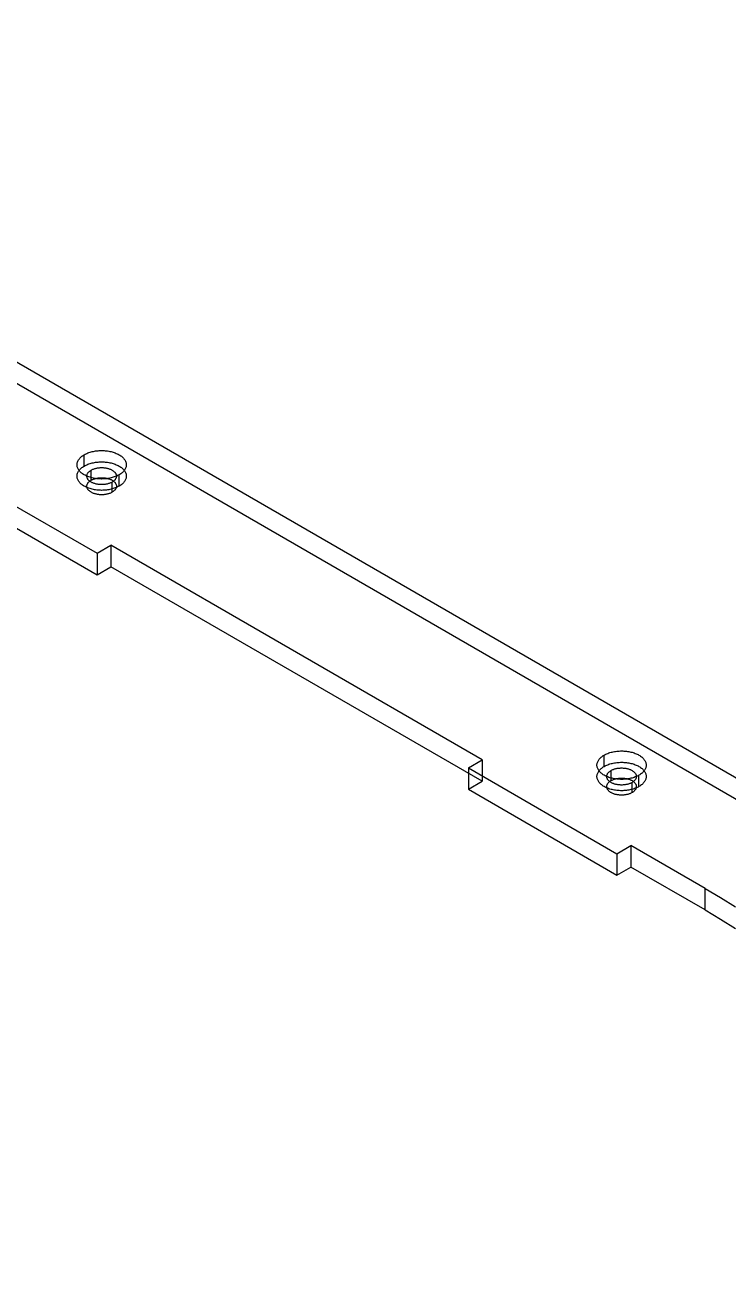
# Model space of a CAD drawing. Header units: inches. Extents: x 1.4 to 100.6, y 1.4 to 64.6.
# Drawn here: x 87.05 to 91.15, y 34.15 to 41.42 of the extents above; entities that cross this region are included whole.
import ezdxf

# ---------------------------------------------------------------- set-up
doc = ezdxf.new("R2010")
doc.units = ezdxf.units.IN
doc.header["$MEASUREMENT"] = 0

msp = doc.modelspace()

# ---------------------------------------------------------------- linework, layer by layer
at = {"layer": 'OUTLINE'}
for p, q in [((83.5967, 41.4167), (95.9698, 34.2728)), ((83.5967, 41.2916), (95.9698, 34.1478)), ((87.3628, 38.8847), (87.3656, 38.8885)), ((87.3656, 38.8885), (87.3688, 38.8921)), ((87.3688, 38.8921), (87.3723, 38.8956)), ((87.3723, 38.8956), (87.376, 38.8991)), ((87.376, 38.8991), (87.3801, 38.9024)), ((87.3801, 38.9024), (87.3844, 38.9056)), ((87.3844, 38.9056), (87.389, 38.9087)), ((87.389, 38.9087), (87.3939, 38.9116)), ((87.3939, 38.9116), (87.399, 38.9145)), ((87.3939, 38.8456), (87.3939, 38.9116)), ((87.399, 38.9145), (87.4043, 38.9171)), ((87.4043, 38.9171), (87.4099, 38.9196)), ((87.4099, 38.9196), (87.4156, 38.922)), ((87.4156, 38.922), (87.4216, 38.9241)), ((87.4216, 38.9241), (87.4277, 38.9261)), ((87.4277, 38.9261), (87.434, 38.928)), ((87.434, 38.928), (87.4405, 38.9296)), ((87.4405, 38.9296), (87.447, 38.9311)), ((87.447, 38.9311), (87.4537, 38.9324)), ((87.4537, 38.9324), (87.4605, 38.9334)), ((87.4605, 38.9334), (87.4674, 38.9343)), ((87.4674, 38.9343), (87.4744, 38.935)), ((87.4744, 38.935), (87.4813, 38.9355)), ((87.4813, 38.9355), (87.4884, 38.9358)), ((87.4884, 38.9358), (87.4954, 38.9359)), ((87.4954, 38.9359), (87.5025, 38.9358)), ((87.5025, 38.9358), (87.5095, 38.9355)), ((87.5095, 38.9355), (87.5165, 38.935)), ((87.5165, 38.935), (87.5234, 38.9343)), ((87.5234, 38.9343), (87.5303, 38.9334)), ((87.5303, 38.9334), (87.5371, 38.9324)), ((87.5371, 38.9324), (87.5438, 38.9311)), ((87.5438, 38.9311), (87.5504, 38.9296)), ((87.5504, 38.9296), (87.5568, 38.928)), ((87.5568, 38.928), (87.5631, 38.9261)), ((87.5631, 38.9261), (87.5693, 38.9241)), ((87.5693, 38.9241), (87.5752, 38.922)), ((87.5752, 38.922), (87.581, 38.9196)), ((87.581, 38.9196), (87.5865, 38.9171)), ((87.5865, 38.9171), (87.5919, 38.9145)), ((87.5919, 38.9145), (87.597, 38.9116)), ((87.597, 38.9116), (87.6018, 38.9087)), ((87.6018, 38.9087), (87.6064, 38.9056)), ((87.6064, 38.9056), (87.6108, 38.9024)), ((87.6108, 38.9024), (87.6148, 38.8991)), ((87.6148, 38.8991), (87.6186, 38.8956)), ((87.6186, 38.8956), (87.6221, 38.8921)), ((87.6221, 38.8921), (87.6252, 38.8885)), ((87.6252, 38.8885), (87.6281, 38.8847)), ((86.602, 38.8374), (87.4684, 38.3372)), ((87.3518, 38.853), (87.352, 38.8571)), ((87.352, 38.849), (87.3518, 38.853)), ((87.352, 38.8571), (87.3525, 38.8611)), ((87.3525, 38.8449), (87.352, 38.849)), ((87.3525, 38.8611), (87.3534, 38.8652)), ((87.3534, 38.8409), (87.3525, 38.8449)), ((87.3534, 38.8652), (87.3546, 38.8692)), ((87.3546, 38.8368), (87.3534, 38.8409)), ((87.3546, 38.8692), (87.3561, 38.8732)), ((87.3561, 38.8329), (87.3546, 38.8368)), ((87.3561, 38.8732), (87.358, 38.8771)), ((87.358, 38.829), (87.3561, 38.8329)), ((87.358, 38.8771), (87.3602, 38.881)), ((87.3602, 38.8251), (87.358, 38.829)), ((87.3602, 38.881), (87.3628, 38.8847)), ((87.3628, 38.8213), (87.3602, 38.8251)), ((87.3602, 38.8149), (87.3628, 38.8187)), ((87.3628, 38.8187), (87.3656, 38.8224)), ((87.3656, 38.8176), (87.3628, 38.8213)), ((87.3656, 38.8224), (87.3688, 38.8261)), ((87.3688, 38.8139), (87.3656, 38.8176)), ((87.3688, 38.8261), (87.3723, 38.8296)), ((87.3723, 38.8296), (87.376, 38.8331)), ((87.376, 38.8331), (87.3801, 38.8364)), ((87.3801, 38.8364), (87.3844, 38.8396)), ((87.3844, 38.8396), (87.389, 38.8427)), ((87.389, 38.8427), (87.3939, 38.8456)), ((87.3939, 38.8456), (87.399, 38.8484)), ((87.399, 38.8484), (87.4043, 38.8511)), ((87.4043, 38.8511), (87.4099, 38.8536)), ((87.4099, 38.8536), (87.4156, 38.8559)), ((87.4156, 38.8559), (87.4216, 38.8581)), ((87.4216, 38.8581), (87.4277, 38.8601)), ((87.4238, 38.8146), (87.4262, 38.8166)), ((87.4262, 38.8166), (87.4288, 38.8185)), ((87.4277, 38.8601), (87.434, 38.8619)), ((87.4288, 38.8185), (87.4316, 38.8204)), ((87.4316, 38.8204), (87.4345, 38.8222)), ((87.434, 38.8619), (87.4405, 38.8636)), ((87.4345, 38.8222), (87.4376, 38.8238)), ((87.4345, 38.7631), (87.4345, 38.8222)), ((87.4376, 38.8238), (87.4408, 38.8254)), ((87.4405, 38.8636), (87.447, 38.8651)), ((87.4408, 38.8254), (87.4441, 38.8269)), ((87.4441, 38.8269), (87.4476, 38.8283)), ((87.447, 38.8651), (87.4537, 38.8663)), ((87.4476, 38.8283), (87.4511, 38.8296)), ((87.4511, 38.8296), (87.4548, 38.8309)), ((87.4537, 38.8663), (87.4605, 38.8674)), ((87.4548, 38.8309), (87.4586, 38.8319)), ((87.4586, 38.8319), (87.4625, 38.8329)), ((87.4605, 38.8674), (87.4674, 38.8683)), ((87.4625, 38.8329), (87.4664, 38.8338)), ((87.4664, 38.8338), (87.4704, 38.8346)), ((87.4674, 38.8683), (87.4744, 38.869)), ((87.4704, 38.8346), (87.4745, 38.8352)), ((87.4744, 38.869), (87.4813, 38.8695)), ((87.4745, 38.8352), (87.4786, 38.8358)), ((87.4786, 38.8358), (87.4828, 38.8362)), ((87.4813, 38.8695), (87.4884, 38.8698)), ((87.4828, 38.8362), (87.487, 38.8365)), ((87.487, 38.8365), (87.4912, 38.8367)), ((87.4884, 38.8698), (87.4954, 38.8699)), ((87.4912, 38.8367), (87.4954, 38.8367)), ((87.4954, 38.8699), (87.5025, 38.8698)), ((87.4954, 38.8367), (87.4997, 38.8367)), ((87.4997, 38.8367), (87.5039, 38.8365)), ((87.5025, 38.8698), (87.5095, 38.8695)), ((87.5039, 38.8365), (87.5081, 38.8362)), ((87.5081, 38.8362), (87.5122, 38.8358)), ((87.5095, 38.8695), (87.5165, 38.869)), ((87.5122, 38.8358), (87.5164, 38.8352)), ((87.5164, 38.8352), (87.5204, 38.8346)), ((87.5165, 38.869), (87.5234, 38.8683)), ((87.5204, 38.8346), (87.5244, 38.8338)), ((87.5234, 38.8683), (87.5303, 38.8674)), ((87.5244, 38.8338), (87.5284, 38.8329)), ((87.5284, 38.8329), (87.5323, 38.8319)), ((87.5303, 38.8674), (87.5371, 38.8663)), ((87.5323, 38.8319), (87.536, 38.8309)), ((87.536, 38.8309), (87.5397, 38.8296)), ((87.5371, 38.8663), (87.5438, 38.8651)), ((87.5397, 38.8296), (87.5433, 38.8283)), ((87.5433, 38.8283), (87.5467, 38.8269)), ((87.5438, 38.8651), (87.5504, 38.8636)), ((87.5467, 38.8269), (87.5501, 38.8254)), ((87.5501, 38.8254), (87.5533, 38.8238)), ((87.5504, 38.8636), (87.5568, 38.8619)), ((87.5533, 38.8238), (87.5563, 38.8222)), ((87.5563, 38.8222), (87.5592, 38.8204)), ((87.5568, 38.8619), (87.5631, 38.8601)), ((87.5592, 38.8204), (87.562, 38.8185)), ((87.562, 38.8185), (87.5646, 38.8166)), ((87.5631, 38.8601), (87.5693, 38.8581)), ((87.5646, 38.8166), (87.567, 38.8146)), ((87.5693, 38.8581), (87.5752, 38.8559)), ((87.5752, 38.8559), (87.581, 38.8536)), ((87.581, 38.8536), (87.5865, 38.8511)), ((87.5865, 38.8511), (87.5919, 38.8484)), ((87.5919, 38.8484), (87.597, 38.8456)), ((87.597, 38.8456), (87.6018, 38.8427)), ((87.6018, 38.8427), (87.6064, 38.8396)), ((87.6064, 38.8396), (87.6108, 38.8364)), ((87.6108, 38.8364), (87.6148, 38.8331)), ((87.6148, 38.8331), (87.6186, 38.8296)), ((87.6186, 38.8296), (87.6221, 38.8261)), ((87.6221, 38.8261), (87.6252, 38.8224)), ((87.6252, 38.8176), (87.6221, 38.8139)), ((87.6252, 38.8224), (87.6281, 38.8187)), ((87.6281, 38.8213), (87.6252, 38.8176)), ((87.6281, 38.8847), (87.6306, 38.881)), ((87.6306, 38.8251), (87.6281, 38.8213)), ((87.6281, 38.8187), (87.6306, 38.8149)), ((87.6306, 38.881), (87.6328, 38.8771)), ((87.6328, 38.829), (87.6306, 38.8251)), ((87.6328, 38.8771), (87.6347, 38.8732)), ((87.6347, 38.8329), (87.6328, 38.829)), ((87.6347, 38.8732), (87.6363, 38.8692)), ((87.6363, 38.8368), (87.6347, 38.8329)), ((87.6363, 38.8692), (87.6375, 38.8652)), ((87.6375, 38.8409), (87.6363, 38.8368)), ((87.6375, 38.8652), (87.6383, 38.8611)), ((87.6383, 38.8449), (87.6375, 38.8409)), ((87.6383, 38.8611), (87.6389, 38.8571)), ((87.6389, 38.849), (87.6383, 38.8449)), ((87.6389, 38.8571), (87.639, 38.853)), ((87.639, 38.853), (87.6389, 38.849)), ((87.3518, 38.787), (87.352, 38.7911)), ((87.352, 38.7829), (87.3518, 38.787)), ((87.352, 38.7911), (87.3525, 38.7951)), ((87.3525, 38.7789), (87.352, 38.7829)), ((87.3525, 38.7951), (87.3534, 38.7992)), ((87.3534, 38.7748), (87.3525, 38.7789)), ((87.3534, 38.7992), (87.3546, 38.8032)), ((87.3546, 38.7708), (87.3534, 38.7748)), ((87.3546, 38.8032), (87.3561, 38.8071)), ((87.3561, 38.7668), (87.3546, 38.7708)), ((87.3561, 38.8071), (87.358, 38.8111)), ((87.358, 38.7629), (87.3561, 38.7668)), ((87.358, 38.8111), (87.3602, 38.8149)), ((87.3602, 38.7591), (87.358, 38.7629)), ((87.3628, 38.7553), (87.3602, 38.7591)), ((87.3656, 38.7515), (87.3628, 38.7553)), ((87.3688, 38.7479), (87.3656, 38.7515)), ((87.3723, 38.8104), (87.3688, 38.8139)), ((87.3723, 38.7444), (87.3688, 38.7479)), ((87.376, 38.807), (87.3723, 38.8104)), ((87.376, 38.7409), (87.3723, 38.7444)), ((87.3801, 38.8036), (87.376, 38.807)), ((87.3844, 38.8004), (87.3801, 38.8036)), ((87.389, 38.7973), (87.3844, 38.8004)), ((87.3939, 38.7944), (87.389, 38.7973)), ((87.399, 38.7916), (87.3939, 38.7944)), ((87.4043, 38.7889), (87.399, 38.7916)), ((87.4099, 38.7864), (87.4043, 38.7889)), ((87.4093, 38.787), (87.4094, 38.7894)), ((87.4094, 38.7846), (87.4093, 38.787)), ((87.4094, 38.7894), (87.4097, 38.7919)), ((87.4097, 38.7821), (87.4094, 38.7846)), ((87.4097, 38.7919), (87.4102, 38.7943)), ((87.4102, 38.7797), (87.4097, 38.7821)), ((87.4156, 38.7841), (87.4099, 38.7864)), ((87.4102, 38.7943), (87.4109, 38.7967)), ((87.4109, 38.7773), (87.4102, 38.7797)), ((87.4109, 38.7967), (87.4119, 38.7991)), ((87.4119, 38.7749), (87.4109, 38.7773)), ((87.4119, 38.7991), (87.413, 38.8014)), ((87.413, 38.7726), (87.4119, 38.7749)), ((87.413, 38.8014), (87.4143, 38.8037)), ((87.4143, 38.7702), (87.413, 38.7726)), ((87.413, 38.7424), (87.4143, 38.7447)), ((87.4143, 38.8037), (87.4158, 38.806)), ((87.4158, 38.768), (87.4143, 38.7702)), ((87.4143, 38.7447), (87.4158, 38.747)), ((87.4216, 38.7819), (87.4156, 38.7841)), ((87.4158, 38.806), (87.4176, 38.8083)), ((87.4176, 38.7657), (87.4158, 38.768)), ((87.4158, 38.747), (87.4176, 38.7492)), ((87.4176, 38.8083), (87.4195, 38.8104)), ((87.4195, 38.7635), (87.4176, 38.7657)), ((87.4176, 38.7492), (87.4195, 38.7514)), ((87.4195, 38.8104), (87.4215, 38.8126)), ((87.4215, 38.7614), (87.4195, 38.7635)), ((87.4195, 38.7514), (87.4215, 38.7535)), ((87.4215, 38.8126), (87.4238, 38.8146)), ((87.4238, 38.7594), (87.4215, 38.7614)), ((87.4215, 38.7535), (87.4238, 38.7556)), ((87.4277, 38.7799), (87.4216, 38.7819)), ((87.4262, 38.7574), (87.4238, 38.7594)), ((87.4238, 38.7556), (87.4262, 38.7576)), ((87.4262, 38.7576), (87.4288, 38.7595)), ((87.4288, 38.7554), (87.4262, 38.7574)), ((87.434, 38.7781), (87.4277, 38.7799)), ((87.4288, 38.7595), (87.4316, 38.7614)), ((87.4316, 38.7536), (87.4288, 38.7554)), ((87.4316, 38.7614), (87.4345, 38.7631)), ((87.4345, 38.7518), (87.4316, 38.7536)), ((87.4405, 38.7764), (87.434, 38.7781)), ((87.4345, 38.7631), (87.4376, 38.7648)), ((87.4376, 38.7501), (87.4345, 38.7518)), ((87.4376, 38.7648), (87.4408, 38.7664)), ((87.4408, 38.7485), (87.4376, 38.7501)), ((87.447, 38.775), (87.4405, 38.7764)), ((87.4408, 38.7664), (87.4441, 38.7679)), ((87.4441, 38.747), (87.4408, 38.7485)), ((87.4441, 38.7679), (87.4476, 38.7693)), ((87.4476, 38.7456), (87.4441, 38.747)), ((87.4537, 38.7737), (87.447, 38.775)), ((87.4476, 38.7693), (87.4511, 38.7706)), ((87.4511, 38.7443), (87.4476, 38.7456)), ((87.4511, 38.7706), (87.4548, 38.7718)), ((87.4548, 38.7431), (87.4511, 38.7443)), ((87.4605, 38.7726), (87.4537, 38.7737)), ((87.4548, 38.7718), (87.4586, 38.7729)), ((87.4586, 38.742), (87.4548, 38.7431)), ((87.4586, 38.7729), (87.4625, 38.7739)), ((87.4674, 38.7717), (87.4605, 38.7726)), ((87.4625, 38.7739), (87.4664, 38.7748)), ((87.4664, 38.7748), (87.4704, 38.7756)), ((87.4744, 38.771), (87.4674, 38.7717)), ((87.4704, 38.7756), (87.4745, 38.7762)), ((87.4813, 38.7705), (87.4744, 38.771)), ((87.4745, 38.7762), (87.4786, 38.7767)), ((87.4786, 38.7767), (87.4828, 38.7772)), ((87.4884, 38.7702), (87.4813, 38.7705)), ((87.4828, 38.7772), (87.487, 38.7775)), ((87.487, 38.7775), (87.4912, 38.7776)), ((87.4954, 38.7701), (87.4884, 38.7702)), ((87.4912, 38.7776), (87.4954, 38.7777)), ((87.4954, 38.7777), (87.4997, 38.7776)), ((87.5025, 38.7702), (87.4954, 38.7701)), ((87.4997, 38.7776), (87.5039, 38.7775)), ((87.5095, 38.7705), (87.5025, 38.7702)), ((87.5039, 38.7775), (87.5081, 38.7772)), ((87.5081, 38.7772), (87.5122, 38.7767)), ((87.5165, 38.771), (87.5095, 38.7705)), ((87.5122, 38.7767), (87.5164, 38.7762)), ((87.5164, 38.7762), (87.5204, 38.7756)), ((87.5234, 38.7717), (87.5165, 38.771)), ((87.5204, 38.7756), (87.5244, 38.7748)), ((87.5303, 38.7726), (87.5234, 38.7717)), ((87.5244, 38.7748), (87.5284, 38.7739)), ((87.5284, 38.7739), (87.5323, 38.7729)), ((87.5371, 38.7737), (87.5303, 38.7726)), ((87.5323, 38.7729), (87.536, 38.7718)), ((87.536, 38.7431), (87.5323, 38.742)), ((87.536, 38.7718), (87.5397, 38.7706)), ((87.5397, 38.7443), (87.536, 38.7431)), ((87.5438, 38.775), (87.5371, 38.7737)), ((87.5397, 38.7706), (87.5433, 38.7693)), ((87.5433, 38.7456), (87.5397, 38.7443)), ((87.5433, 38.7693), (87.5467, 38.7679)), ((87.5467, 38.747), (87.5433, 38.7456)), ((87.5504, 38.7764), (87.5438, 38.775)), ((87.5467, 38.7679), (87.5501, 38.7664)), ((87.5501, 38.7485), (87.5467, 38.747)), ((87.5501, 38.7664), (87.5533, 38.7648)), ((87.5533, 38.7501), (87.5501, 38.7485)), ((87.5568, 38.7781), (87.5504, 38.7764)), ((87.5533, 38.7648), (87.5563, 38.7631)), ((87.5563, 38.7518), (87.5533, 38.7501)), ((87.5563, 38.7631), (87.5592, 38.7614)), ((87.5592, 38.7536), (87.5563, 38.7518)), ((87.5563, 38.6928), (87.5563, 38.7518)), ((87.5631, 38.7799), (87.5568, 38.7781)), ((87.5592, 38.7614), (87.562, 38.7595)), ((87.562, 38.7554), (87.5592, 38.7536)), ((87.562, 38.7595), (87.5646, 38.7576)), ((87.5646, 38.7574), (87.562, 38.7554)), ((87.5693, 38.7819), (87.5631, 38.7799)), ((87.567, 38.7594), (87.5646, 38.7574)), ((87.5646, 38.7576), (87.567, 38.7556)), ((87.567, 38.8146), (87.5693, 38.8126)), ((87.5693, 38.7614), (87.567, 38.7594)), ((87.567, 38.7556), (87.5693, 38.7535)), ((87.5693, 38.8126), (87.5714, 38.8104)), ((87.5752, 38.7841), (87.5693, 38.7819)), ((87.5714, 38.7635), (87.5693, 38.7614)), ((87.5693, 38.7535), (87.5714, 38.7514)), ((87.5714, 38.8104), (87.5733, 38.8083)), ((87.5733, 38.7657), (87.5714, 38.7635)), ((87.5714, 38.7514), (87.5733, 38.7492)), ((87.5733, 38.8083), (87.575, 38.806)), ((87.575, 38.768), (87.5733, 38.7657)), ((87.5733, 38.7492), (87.575, 38.747)), ((87.575, 38.806), (87.5765, 38.8037)), ((87.5765, 38.7702), (87.575, 38.768)), ((87.575, 38.747), (87.5765, 38.7447)), ((87.581, 38.7864), (87.5752, 38.7841)), ((87.5765, 38.8037), (87.5779, 38.8014)), ((87.5779, 38.7726), (87.5765, 38.7702)), ((87.5765, 38.7447), (87.5779, 38.7424)), ((87.5779, 38.8014), (87.579, 38.7991)), ((87.579, 38.7749), (87.5779, 38.7726)), ((87.579, 38.7991), (87.5799, 38.7967)), ((87.5799, 38.7773), (87.579, 38.7749)), ((87.5799, 38.7967), (87.5806, 38.7943)), ((87.5806, 38.7797), (87.5799, 38.7773)), ((87.5806, 38.7943), (87.5811, 38.7919)), ((87.5811, 38.7821), (87.5806, 38.7797)), ((87.5865, 38.7889), (87.581, 38.7864)), ((87.5811, 38.7919), (87.5815, 38.7894)), ((87.5815, 38.7846), (87.5811, 38.7821)), ((87.5815, 38.7894), (87.5816, 38.787)), ((87.5816, 38.787), (87.5815, 38.7846)), ((87.5919, 38.7916), (87.5865, 38.7889)), ((87.597, 38.7944), (87.5919, 38.7916)), ((87.6018, 38.7973), (87.597, 38.7944)), ((87.597, 38.7284), (87.597, 38.7944)), ((87.6064, 38.8004), (87.6018, 38.7973)), ((87.6108, 38.8036), (87.6064, 38.8004)), ((87.6148, 38.807), (87.6108, 38.8036)), ((87.6186, 38.8104), (87.6148, 38.807)), ((87.6186, 38.7444), (87.6148, 38.7409)), ((87.6221, 38.8139), (87.6186, 38.8104)), ((87.6221, 38.7479), (87.6186, 38.7444)), ((87.6252, 38.7515), (87.6221, 38.7479)), ((87.6281, 38.7553), (87.6252, 38.7515)), ((87.6306, 38.7591), (87.6281, 38.7553)), ((87.6306, 38.8149), (87.6328, 38.8111)), ((87.6328, 38.7629), (87.6306, 38.7591)), ((87.6328, 38.8111), (87.6347, 38.8071)), ((87.6347, 38.7668), (87.6328, 38.7629)), ((87.6347, 38.8071), (87.6363, 38.8032)), ((87.6363, 38.7708), (87.6347, 38.7668)), ((87.6363, 38.8032), (87.6375, 38.7992)), ((87.6375, 38.7748), (87.6363, 38.7708)), ((87.6375, 38.7992), (87.6383, 38.7951)), ((87.6383, 38.7789), (87.6375, 38.7748)), ((87.6383, 38.7951), (87.6389, 38.7911)), ((87.6389, 38.7829), (87.6383, 38.7789)), ((87.6389, 38.7911), (87.639, 38.787)), ((87.639, 38.787), (87.6389, 38.7829)), ((86.602, 38.7123), (87.4684, 38.2121)), ((87.3801, 38.7376), (87.376, 38.7409)), ((87.3844, 38.7344), (87.3801, 38.7376)), ((87.389, 38.7313), (87.3844, 38.7344)), ((87.3939, 38.7284), (87.389, 38.7313)), ((87.399, 38.7256), (87.3939, 38.7284)), ((87.4043, 38.7229), (87.399, 38.7256)), ((87.4099, 38.7204), (87.4043, 38.7229)), ((87.4093, 38.728), (87.4094, 38.7304)), ((87.4094, 38.7255), (87.4093, 38.728)), ((87.4094, 38.7304), (87.4097, 38.7328)), ((87.4097, 38.7231), (87.4094, 38.7255)), ((87.4097, 38.7328), (87.4102, 38.7353)), ((87.4102, 38.7207), (87.4097, 38.7231)), ((87.4156, 38.7181), (87.4099, 38.7204)), ((87.4102, 38.7353), (87.4109, 38.7377)), ((87.4109, 38.7183), (87.4102, 38.7207)), ((87.4109, 38.7377), (87.4119, 38.74)), ((87.4119, 38.7159), (87.4109, 38.7183)), ((87.4119, 38.74), (87.413, 38.7424)), ((87.413, 38.7135), (87.4119, 38.7159)), ((87.4143, 38.7112), (87.413, 38.7135)), ((87.4158, 38.7089), (87.4143, 38.7112)), ((87.4216, 38.7159), (87.4156, 38.7181)), ((87.4176, 38.7067), (87.4158, 38.7089)), ((87.4195, 38.7045), (87.4176, 38.7067)), ((87.4215, 38.7024), (87.4195, 38.7045)), ((87.4238, 38.7003), (87.4215, 38.7024)), ((87.4277, 38.7139), (87.4216, 38.7159)), ((87.4262, 38.6983), (87.4238, 38.7003)), ((87.4288, 38.6964), (87.4262, 38.6983)), ((87.434, 38.712), (87.4277, 38.7139)), ((87.4316, 38.6946), (87.4288, 38.6964)), ((87.4345, 38.6928), (87.4316, 38.6946)), ((87.4405, 38.7104), (87.434, 38.712)), ((87.4376, 38.6911), (87.4345, 38.6928)), ((87.4408, 38.6895), (87.4376, 38.6911)), ((87.447, 38.7089), (87.4405, 38.7104)), ((87.4441, 38.688), (87.4408, 38.6895)), ((87.4476, 38.6866), (87.4441, 38.688)), ((87.4537, 38.7077), (87.447, 38.7089)), ((87.4511, 38.6853), (87.4476, 38.6866)), ((87.4548, 38.6841), (87.4511, 38.6853)), ((87.4605, 38.7066), (87.4537, 38.7077)), ((87.4586, 38.683), (87.4548, 38.6841)), ((87.4625, 38.741), (87.4586, 38.742)), ((87.4625, 38.682), (87.4586, 38.683)), ((87.4674, 38.7057), (87.4605, 38.7066)), ((87.4664, 38.7402), (87.4625, 38.741)), ((87.4664, 38.6811), (87.4625, 38.682)), ((87.4704, 38.7394), (87.4664, 38.7402)), ((87.4704, 38.6804), (87.4664, 38.6811)), ((87.4744, 38.705), (87.4674, 38.7057)), ((87.4745, 38.7388), (87.4704, 38.7394)), ((87.4745, 38.6797), (87.4704, 38.6804)), ((87.4813, 38.7045), (87.4744, 38.705)), ((87.4786, 38.7382), (87.4745, 38.7388)), ((87.4786, 38.6792), (87.4745, 38.6797)), ((87.4828, 38.7378), (87.4786, 38.7382)), ((87.4828, 38.6788), (87.4786, 38.6792)), ((87.4884, 38.7042), (87.4813, 38.7045)), ((87.487, 38.7375), (87.4828, 38.7378)), ((87.487, 38.6785), (87.4828, 38.6788)), ((87.4912, 38.7373), (87.487, 38.7375)), ((87.4912, 38.6783), (87.487, 38.6785)), ((87.4954, 38.7041), (87.4884, 38.7042)), ((87.4954, 38.7373), (87.4912, 38.7373)), ((87.4954, 38.6782), (87.4912, 38.6783)), ((87.4997, 38.7373), (87.4954, 38.7373)), ((87.5025, 38.7042), (87.4954, 38.7041)), ((87.4997, 38.6783), (87.4954, 38.6782)), ((87.5039, 38.7375), (87.4997, 38.7373)), ((87.5039, 38.6785), (87.4997, 38.6783)), ((87.5095, 38.7045), (87.5025, 38.7042)), ((87.5081, 38.7378), (87.5039, 38.7375)), ((87.5081, 38.6788), (87.5039, 38.6785)), ((87.5122, 38.7382), (87.5081, 38.7378)), ((87.5122, 38.6792), (87.5081, 38.6788)), ((87.5165, 38.705), (87.5095, 38.7045)), ((87.5164, 38.7388), (87.5122, 38.7382)), ((87.5164, 38.6797), (87.5122, 38.6792)), ((87.5204, 38.7394), (87.5164, 38.7388)), ((87.5204, 38.6804), (87.5164, 38.6797)), ((87.5234, 38.7057), (87.5165, 38.705)), ((87.5244, 38.7402), (87.5204, 38.7394)), ((87.5244, 38.6811), (87.5204, 38.6804)), ((87.5303, 38.7066), (87.5234, 38.7057)), ((87.5284, 38.741), (87.5244, 38.7402)), ((87.5284, 38.682), (87.5244, 38.6811)), ((87.5323, 38.742), (87.5284, 38.741)), ((87.5323, 38.683), (87.5284, 38.682)), ((87.5371, 38.7077), (87.5303, 38.7066)), ((87.536, 38.6841), (87.5323, 38.683)), ((87.5397, 38.6853), (87.536, 38.6841)), ((87.5438, 38.7089), (87.5371, 38.7077)), ((87.5433, 38.6866), (87.5397, 38.6853)), ((87.5467, 38.688), (87.5433, 38.6866)), ((87.5504, 38.7104), (87.5438, 38.7089)), ((87.5501, 38.6895), (87.5467, 38.688)), ((87.5533, 38.6911), (87.5501, 38.6895)), ((87.5568, 38.712), (87.5504, 38.7104)), ((87.5563, 38.6928), (87.5533, 38.6911)), ((87.5592, 38.6946), (87.5563, 38.6928)), ((87.5631, 38.7139), (87.5568, 38.712)), ((87.562, 38.6964), (87.5592, 38.6946)), ((87.5646, 38.6983), (87.562, 38.6964)), ((87.5693, 38.7159), (87.5631, 38.7139)), ((87.567, 38.7003), (87.5646, 38.6983)), ((87.5693, 38.7024), (87.567, 38.7003)), ((87.5752, 38.7181), (87.5693, 38.7159)), ((87.5714, 38.7045), (87.5693, 38.7024)), ((87.5733, 38.7067), (87.5714, 38.7045)), ((87.575, 38.7089), (87.5733, 38.7067)), ((87.5765, 38.7112), (87.575, 38.7089)), ((87.581, 38.7204), (87.5752, 38.7181)), ((87.5779, 38.7135), (87.5765, 38.7112)), ((87.5779, 38.7424), (87.579, 38.74)), ((87.579, 38.7159), (87.5779, 38.7135)), ((87.579, 38.74), (87.5799, 38.7377)), ((87.5799, 38.7183), (87.579, 38.7159)), ((87.5799, 38.7377), (87.5806, 38.7353)), ((87.5806, 38.7207), (87.5799, 38.7183)), ((87.5806, 38.7353), (87.5811, 38.7328)), ((87.5811, 38.7231), (87.5806, 38.7207)), ((87.5865, 38.7229), (87.581, 38.7204)), ((87.5811, 38.7328), (87.5815, 38.7304)), ((87.5815, 38.7255), (87.5811, 38.7231)), ((87.5815, 38.7304), (87.5816, 38.728)), ((87.5816, 38.728), (87.5815, 38.7255)), ((87.5919, 38.7256), (87.5865, 38.7229)), ((87.597, 38.7284), (87.5919, 38.7256)), ((87.6018, 38.7313), (87.597, 38.7284)), ((87.6064, 38.7344), (87.6018, 38.7313)), ((87.6108, 38.7376), (87.6064, 38.7344)), ((87.6148, 38.7409), (87.6108, 38.7376)), ((87.4684, 38.3372), (87.5496, 38.3841)), ((87.5496, 38.3841), (87.5496, 38.259)), ((89.7155, 37.1335), (87.5496, 38.3841)), ((87.4684, 38.3372), (87.4684, 38.2121)), ((87.4684, 38.2121), (87.5496, 38.259)), ((89.7155, 37.0084), (87.5496, 38.259)), ((90.4011, 37.1413), (90.4046, 37.1449)), ((90.4046, 37.1449), (90.4084, 37.1483)), ((90.4084, 37.1483), (90.4124, 37.1516)), ((90.4124, 37.1516), (90.4168, 37.1548)), ((90.4168, 37.1548), (90.4214, 37.1579)), ((90.4214, 37.1579), (90.4262, 37.1609)), ((90.4262, 37.1609), (90.4313, 37.1637)), ((90.4262, 37.0948), (90.4262, 37.1609)), ((90.4313, 37.1637), (90.4367, 37.1663)), ((90.4367, 37.1663), (90.4422, 37.1688)), ((90.4422, 37.1688), (90.448, 37.1712)), ((90.448, 37.1712), (90.454, 37.1734)), ((90.454, 37.1734), (90.4601, 37.1754)), ((90.4601, 37.1754), (90.4664, 37.1772)), ((90.4664, 37.1772), (90.4728, 37.1788)), ((90.4728, 37.1788), (90.4794, 37.1803)), ((90.4794, 37.1803), (90.4861, 37.1816)), ((90.4861, 37.1816), (90.4929, 37.1827)), ((90.4929, 37.1827), (90.4998, 37.1836)), ((90.4998, 37.1836), (90.5067, 37.1843)), ((90.5067, 37.1843), (90.5137, 37.1847)), ((90.5137, 37.1847), (90.5207, 37.185)), ((90.5207, 37.185), (90.5278, 37.1851)), ((90.5278, 37.1851), (90.5348, 37.185)), ((90.5348, 37.185), (90.5419, 37.1847)), ((90.5419, 37.1847), (90.5489, 37.1843)), ((90.5489, 37.1843), (90.5558, 37.1836)), ((90.5558, 37.1836), (90.5627, 37.1827)), ((90.5627, 37.1827), (90.5695, 37.1816)), ((90.5695, 37.1816), (90.5762, 37.1803)), ((90.5762, 37.1803), (90.5827, 37.1788)), ((90.5827, 37.1788), (90.5892, 37.1772)), ((90.5892, 37.1772), (90.5955, 37.1754)), ((90.5955, 37.1754), (90.6016, 37.1734)), ((90.6016, 37.1734), (90.6076, 37.1712)), ((90.6076, 37.1712), (90.6133, 37.1688)), ((90.6133, 37.1688), (90.6189, 37.1663)), ((90.6189, 37.1663), (90.6242, 37.1637)), ((90.6242, 37.1637), (90.6293, 37.1609)), ((90.6293, 37.1609), (90.6342, 37.1579)), ((90.6342, 37.1579), (90.6388, 37.1548)), ((90.6388, 37.1548), (90.6431, 37.1516)), ((90.6431, 37.1516), (90.6472, 37.1483)), ((90.6472, 37.1483), (90.6509, 37.1449)), ((90.6509, 37.1449), (90.6544, 37.1413)), ((89.6343, 37.0866), (89.7155, 37.1335)), ((89.6343, 37.0866), (89.6343, 36.9616)), ((89.6343, 37.0866), (90.5007, 36.5864)), ((89.7155, 37.1335), (89.7155, 37.0084)), ((90.3842, 37.1022), (90.3844, 37.1063)), ((90.3844, 37.0982), (90.3842, 37.1022)), ((90.3844, 37.1063), (90.3849, 37.1104)), ((90.3849, 37.0941), (90.3844, 37.0982)), ((90.3849, 37.1104), (90.3857, 37.1144)), ((90.3857, 37.0901), (90.3849, 37.0941)), ((90.3857, 37.1144), (90.3869, 37.1184)), ((90.3869, 37.0861), (90.3857, 37.0901)), ((90.3869, 37.1184), (90.3885, 37.1224)), ((90.3885, 37.0821), (90.3869, 37.0861)), ((90.3885, 37.1224), (90.3904, 37.1263)), ((90.3904, 37.0782), (90.3885, 37.0821)), ((90.3904, 37.1263), (90.3926, 37.1302)), ((90.3926, 37.0743), (90.3904, 37.0782)), ((90.3926, 37.1302), (90.3951, 37.134)), ((90.3951, 37.0705), (90.3926, 37.0743)), ((90.3951, 37.134), (90.398, 37.1377)), ((90.3951, 37.0679), (90.398, 37.0717)), ((90.398, 37.1377), (90.4011, 37.1413)), ((90.398, 37.0717), (90.4011, 37.0753)), ((90.4011, 37.0753), (90.4046, 37.0788)), ((90.4046, 37.0788), (90.4084, 37.0823)), ((90.4084, 37.0823), (90.4124, 37.0856)), ((90.4124, 37.0856), (90.4168, 37.0888)), ((90.4168, 37.0888), (90.4214, 37.0919)), ((90.4214, 37.0919), (90.4262, 37.0948)), ((90.4262, 37.0948), (90.4313, 37.0976)), ((90.4313, 37.0976), (90.4367, 37.1003)), ((90.4367, 37.1003), (90.4422, 37.1028)), ((90.4422, 37.1028), (90.448, 37.1051)), ((90.448, 37.1051), (90.454, 37.1073)), ((90.454, 37.1073), (90.4601, 37.1093)), ((90.4601, 37.1093), (90.4664, 37.1112)), ((90.464, 37.0696), (90.4669, 37.0714)), ((90.4664, 37.1112), (90.4728, 37.1128)), ((90.4669, 37.0714), (90.4699, 37.0731)), ((90.4669, 37.0123), (90.4669, 37.0714)), ((90.4699, 37.0731), (90.4731, 37.0747)), ((90.4728, 37.1128), (90.4794, 37.1143)), ((90.4731, 37.0747), (90.4765, 37.0762)), ((90.4765, 37.0762), (90.4799, 37.0776)), ((90.4794, 37.1143), (90.4861, 37.1155)), ((90.4799, 37.0776), (90.4835, 37.0789)), ((90.4835, 37.0789), (90.4872, 37.0801)), ((90.4861, 37.1155), (90.4929, 37.1166)), ((90.4872, 37.0801), (90.491, 37.0812)), ((90.491, 37.0812), (90.4948, 37.0822)), ((90.4929, 37.1166), (90.4998, 37.1175)), ((90.4948, 37.0822), (90.4988, 37.083)), ((90.4988, 37.083), (90.5028, 37.0838)), ((90.4998, 37.1175), (90.5067, 37.1182)), ((90.5028, 37.0838), (90.5069, 37.0845)), ((90.5067, 37.1182), (90.5137, 37.1187)), ((90.5069, 37.0845), (90.511, 37.085)), ((90.511, 37.085), (90.5151, 37.0854)), ((90.5137, 37.1187), (90.5207, 37.119)), ((90.5151, 37.0854), (90.5193, 37.0857)), ((90.5193, 37.0857), (90.5236, 37.0859)), ((90.5207, 37.119), (90.5278, 37.1191)), ((90.5236, 37.0859), (90.5278, 37.0859)), ((90.5278, 37.1191), (90.5348, 37.119)), ((90.5278, 37.0859), (90.532, 37.0859)), ((90.532, 37.0859), (90.5362, 37.0857)), ((90.5348, 37.119), (90.5419, 37.1187)), ((90.5362, 37.0857), (90.5404, 37.0854)), ((90.5404, 37.0854), (90.5446, 37.085)), ((90.5419, 37.1187), (90.5489, 37.1182)), ((90.5446, 37.085), (90.5487, 37.0845)), ((90.5487, 37.0845), (90.5528, 37.0838)), ((90.5489, 37.1182), (90.5558, 37.1175)), ((90.5528, 37.0838), (90.5568, 37.083)), ((90.5558, 37.1175), (90.5627, 37.1166)), ((90.5568, 37.083), (90.5607, 37.0822)), ((90.5607, 37.0822), (90.5646, 37.0812)), ((90.5627, 37.1166), (90.5695, 37.1155)), ((90.5646, 37.0812), (90.5684, 37.0801)), ((90.5684, 37.0801), (90.5721, 37.0789)), ((90.5695, 37.1155), (90.5762, 37.1143)), ((90.5721, 37.0789), (90.5756, 37.0776)), ((90.5756, 37.0776), (90.5791, 37.0762)), ((90.5762, 37.1143), (90.5827, 37.1128)), ((90.5791, 37.0762), (90.5824, 37.0747)), ((90.5824, 37.0747), (90.5856, 37.0731)), ((90.5827, 37.1128), (90.5892, 37.1112)), ((90.5856, 37.0731), (90.5887, 37.0714)), ((90.5887, 37.0714), (90.5916, 37.0696)), ((90.5892, 37.1112), (90.5955, 37.1093)), ((90.5955, 37.1093), (90.6016, 37.1073)), ((90.6016, 37.1073), (90.6076, 37.1051)), ((90.6076, 37.1051), (90.6133, 37.1028)), ((90.6133, 37.1028), (90.6189, 37.1003)), ((90.6189, 37.1003), (90.6242, 37.0976)), ((90.6242, 37.0976), (90.6293, 37.0948)), ((90.6293, 37.0948), (90.6342, 37.0919)), ((90.6342, 37.0919), (90.6388, 37.0888)), ((90.6388, 37.0888), (90.6431, 37.0856)), ((90.6431, 37.0856), (90.6472, 37.0823)), ((90.6472, 37.0823), (90.6509, 37.0788)), ((90.6509, 37.0788), (90.6544, 37.0753)), ((90.6544, 37.1413), (90.6576, 37.1377)), ((90.6544, 37.0753), (90.6576, 37.0717)), ((90.6576, 37.1377), (90.6604, 37.134)), ((90.6576, 37.0717), (90.6604, 37.0679)), ((90.6604, 37.134), (90.663, 37.1302)), ((90.663, 37.0743), (90.6604, 37.0705)), ((90.663, 37.1302), (90.6652, 37.1263)), ((90.6652, 37.0782), (90.663, 37.0743)), ((90.6652, 37.1263), (90.6671, 37.1224)), ((90.6671, 37.0821), (90.6652, 37.0782)), ((90.6671, 37.1224), (90.6686, 37.1184)), ((90.6686, 37.0861), (90.6671, 37.0821)), ((90.6686, 37.1184), (90.6698, 37.1144)), ((90.6698, 37.0901), (90.6686, 37.0861)), ((90.6698, 37.1144), (90.6707, 37.1104)), ((90.6707, 37.0941), (90.6698, 37.0901)), ((90.6707, 37.1104), (90.6712, 37.1063)), ((90.6712, 37.0982), (90.6707, 37.0941)), ((90.6712, 37.1063), (90.6714, 37.1022)), ((90.6714, 37.1022), (90.6712, 37.0982)), ((89.6343, 36.9616), (89.7155, 37.0084)), ((90.3842, 37.0362), (90.3844, 37.0403)), ((90.3844, 37.0321), (90.3842, 37.0362)), ((90.3844, 37.0403), (90.3849, 37.0443)), ((90.3849, 37.0281), (90.3844, 37.0321)), ((90.3849, 37.0443), (90.3857, 37.0484)), ((90.3857, 37.024), (90.3849, 37.0281)), ((90.3857, 37.0484), (90.3869, 37.0524)), ((90.3869, 37.02), (90.3857, 37.024)), ((90.3869, 37.0524), (90.3885, 37.0564)), ((90.3885, 37.0161), (90.3869, 37.02)), ((90.3885, 37.0564), (90.3904, 37.0603)), ((90.3904, 37.0121), (90.3885, 37.0161)), ((90.3904, 37.0603), (90.3926, 37.0641)), ((90.3926, 37.0083), (90.3904, 37.0121)), ((90.3926, 37.0641), (90.3951, 37.0679)), ((90.3951, 37.0045), (90.3926, 37.0083)), ((90.398, 37.0668), (90.3951, 37.0705)), ((90.398, 37.0008), (90.3951, 37.0045)), ((90.4011, 37.0632), (90.398, 37.0668)), ((90.4011, 36.9971), (90.398, 37.0008)), ((90.4046, 37.0596), (90.4011, 37.0632)), ((90.4084, 37.0562), (90.4046, 37.0596)), ((90.4124, 37.0528), (90.4084, 37.0562)), ((90.4168, 37.0496), (90.4124, 37.0528)), ((90.4214, 37.0466), (90.4168, 37.0496)), ((90.4262, 37.0436), (90.4214, 37.0466)), ((90.4313, 37.0408), (90.4262, 37.0436)), ((90.4367, 37.0381), (90.4313, 37.0408)), ((90.4422, 37.0356), (90.4367, 37.0381)), ((90.4416, 37.0362), (90.4417, 37.0386)), ((90.4417, 37.0338), (90.4416, 37.0362)), ((90.4417, 37.0386), (90.4421, 37.0411)), ((90.4421, 37.0313), (90.4417, 37.0338)), ((90.4421, 37.0411), (90.4426, 37.0435)), ((90.4426, 37.0289), (90.4421, 37.0313)), ((90.448, 37.0333), (90.4422, 37.0356)), ((90.4426, 37.0435), (90.4433, 37.0459)), ((90.4433, 37.0265), (90.4426, 37.0289)), ((90.4433, 37.0459), (90.4442, 37.0483)), ((90.4442, 37.0241), (90.4433, 37.0265)), ((90.4442, 37.0483), (90.4454, 37.0506)), ((90.4454, 37.0218), (90.4442, 37.0241)), ((90.4454, 37.0506), (90.4467, 37.053)), ((90.4467, 37.0195), (90.4454, 37.0218)), ((90.4467, 37.053), (90.4482, 37.0552)), ((90.4482, 37.0172), (90.4467, 37.0195)), ((90.454, 37.0311), (90.448, 37.0333)), ((90.4482, 37.0552), (90.4499, 37.0575)), ((90.4499, 37.0149), (90.4482, 37.0172)), ((90.4499, 37.0575), (90.4518, 37.0597)), ((90.4518, 37.0128), (90.4499, 37.0149)), ((90.4499, 36.9984), (90.4518, 37.0006)), ((90.4518, 37.0597), (90.4539, 37.0618)), ((90.4539, 37.0106), (90.4518, 37.0128)), ((90.4518, 37.0006), (90.4539, 37.0028)), ((90.4539, 37.0618), (90.4562, 37.0638)), ((90.4562, 37.0086), (90.4539, 37.0106)), ((90.4539, 37.0028), (90.4562, 37.0048)), ((90.4601, 37.0291), (90.454, 37.0311)), ((90.4562, 37.0638), (90.4586, 37.0658)), ((90.4586, 37.0066), (90.4562, 37.0086)), ((90.4562, 37.0048), (90.4586, 37.0068)), ((90.4586, 37.0658), (90.4612, 37.0678)), ((90.4586, 37.0068), (90.4612, 37.0087)), ((90.4612, 37.0047), (90.4586, 37.0066)), ((90.4664, 37.0273), (90.4601, 37.0291)), ((90.4612, 37.0678), (90.464, 37.0696)), ((90.4612, 37.0087), (90.464, 37.0106)), ((90.464, 37.0028), (90.4612, 37.0047)), ((90.464, 37.0106), (90.4669, 37.0123)), ((90.4669, 37.001), (90.464, 37.0028)), ((90.4728, 37.0256), (90.4664, 37.0273)), ((90.4669, 37.0123), (90.4699, 37.014)), ((90.4699, 36.9994), (90.4669, 37.001)), ((90.4699, 37.014), (90.4731, 37.0156)), ((90.4731, 36.9978), (90.4699, 36.9994)), ((90.4794, 37.0242), (90.4728, 37.0256)), ((90.4731, 37.0156), (90.4765, 37.0171)), ((90.4765, 37.0171), (90.4799, 37.0185)), ((90.4861, 37.0229), (90.4794, 37.0242)), ((90.4799, 37.0185), (90.4835, 37.0198)), ((90.4835, 37.0198), (90.4872, 37.021)), ((90.4929, 37.0218), (90.4861, 37.0229)), ((90.4872, 37.021), (90.491, 37.0221)), ((90.491, 37.0221), (90.4948, 37.0231)), ((90.4998, 37.0209), (90.4929, 37.0218)), ((90.4948, 37.0231), (90.4988, 37.024)), ((90.4988, 37.024), (90.5028, 37.0248)), ((90.5067, 37.0202), (90.4998, 37.0209)), ((90.5028, 37.0248), (90.5069, 37.0254)), ((90.5137, 37.0197), (90.5067, 37.0202)), ((90.5069, 37.0254), (90.511, 37.026)), ((90.511, 37.026), (90.5151, 37.0264)), ((90.5207, 37.0194), (90.5137, 37.0197)), ((90.5151, 37.0264), (90.5193, 37.0267)), ((90.5193, 37.0267), (90.5236, 37.0269)), ((90.5278, 37.0193), (90.5207, 37.0194)), ((90.5236, 37.0269), (90.5278, 37.0269)), ((90.5278, 37.0269), (90.532, 37.0269)), ((90.5348, 37.0194), (90.5278, 37.0193)), ((90.532, 37.0269), (90.5362, 37.0267)), ((90.5419, 37.0197), (90.5348, 37.0194)), ((90.5362, 37.0267), (90.5404, 37.0264)), ((90.5404, 37.0264), (90.5446, 37.026)), ((90.5489, 37.0202), (90.5419, 37.0197)), ((90.5446, 37.026), (90.5487, 37.0254)), ((90.5487, 37.0254), (90.5528, 37.0248)), ((90.5558, 37.0209), (90.5489, 37.0202)), ((90.5528, 37.0248), (90.5568, 37.024)), ((90.5627, 37.0218), (90.5558, 37.0209)), ((90.5568, 37.024), (90.5607, 37.0231)), ((90.5607, 37.0231), (90.5646, 37.0221)), ((90.5695, 37.0229), (90.5627, 37.0218)), ((90.5646, 37.0221), (90.5684, 37.021)), ((90.5684, 37.021), (90.5721, 37.0198)), ((90.5762, 37.0242), (90.5695, 37.0229)), ((90.5721, 37.0198), (90.5756, 37.0185)), ((90.5756, 37.0185), (90.5791, 37.0171)), ((90.5827, 37.0256), (90.5762, 37.0242)), ((90.5791, 37.0171), (90.5824, 37.0156)), ((90.5824, 37.0156), (90.5856, 37.014)), ((90.5856, 36.9994), (90.5824, 36.9978)), ((90.5892, 37.0273), (90.5827, 37.0256)), ((90.5856, 37.014), (90.5887, 37.0123)), ((90.5887, 37.001), (90.5856, 36.9994)), ((90.5887, 37.0123), (90.5916, 37.0106)), ((90.5916, 37.0028), (90.5887, 37.001)), ((90.5887, 36.942), (90.5887, 37.001)), ((90.5955, 37.0291), (90.5892, 37.0273)), ((90.5916, 37.0696), (90.5944, 37.0678)), ((90.5916, 37.0106), (90.5944, 37.0087)), ((90.5944, 37.0047), (90.5916, 37.0028)), ((90.5944, 37.0678), (90.597, 37.0658)), ((90.5944, 37.0087), (90.597, 37.0068)), ((90.597, 37.0066), (90.5944, 37.0047)), ((90.6016, 37.0311), (90.5955, 37.0291)), ((90.597, 37.0658), (90.5994, 37.0638)), ((90.5994, 37.0086), (90.597, 37.0066)), ((90.597, 37.0068), (90.5994, 37.0048)), ((90.5994, 37.0638), (90.6017, 37.0618)), ((90.6017, 37.0106), (90.5994, 37.0086)), ((90.5994, 37.0048), (90.6017, 37.0028)), ((90.6076, 37.0333), (90.6016, 37.0311)), ((90.6017, 37.0618), (90.6037, 37.0597)), ((90.6037, 37.0128), (90.6017, 37.0106)), ((90.6017, 37.0028), (90.6037, 37.0006)), ((90.6037, 37.0597), (90.6056, 37.0575)), ((90.6056, 37.0149), (90.6037, 37.0128)), ((90.6037, 37.0006), (90.6056, 36.9984)), ((90.6056, 37.0575), (90.6074, 37.0552)), ((90.6074, 37.0172), (90.6056, 37.0149)), ((90.6074, 37.0552), (90.6089, 37.053)), ((90.6089, 37.0195), (90.6074, 37.0172)), ((90.6133, 37.0356), (90.6076, 37.0333)), ((90.6089, 37.053), (90.6102, 37.0506)), ((90.6102, 37.0218), (90.6089, 37.0195)), ((90.6102, 37.0506), (90.6113, 37.0483)), ((90.6113, 37.0241), (90.6102, 37.0218)), ((90.6113, 37.0483), (90.6123, 37.0459)), ((90.6123, 37.0265), (90.6113, 37.0241)), ((90.6123, 37.0459), (90.613, 37.0435)), ((90.613, 37.0289), (90.6123, 37.0265)), ((90.613, 37.0435), (90.6135, 37.0411)), ((90.6135, 37.0313), (90.613, 37.0289)), ((90.6189, 37.0381), (90.6133, 37.0356)), ((90.6135, 37.0411), (90.6138, 37.0386)), ((90.6138, 37.0338), (90.6135, 37.0313)), ((90.6138, 37.0386), (90.6139, 37.0362)), ((90.6139, 37.0362), (90.6138, 37.0338)), ((90.6242, 37.0408), (90.6189, 37.0381)), ((90.6293, 37.0436), (90.6242, 37.0408)), ((90.6342, 37.0466), (90.6293, 37.0436)), ((90.6293, 36.9776), (90.6293, 37.0436)), ((90.6388, 37.0496), (90.6342, 37.0466)), ((90.6431, 37.0528), (90.6388, 37.0496)), ((90.6472, 37.0562), (90.6431, 37.0528)), ((90.6509, 37.0596), (90.6472, 37.0562)), ((90.6544, 37.0632), (90.6509, 37.0596)), ((90.6576, 37.0668), (90.6544, 37.0632)), ((90.6576, 37.0008), (90.6544, 36.9971)), ((90.6604, 37.0705), (90.6576, 37.0668)), ((90.6604, 37.0045), (90.6576, 37.0008)), ((90.6604, 37.0679), (90.663, 37.0641)), ((90.663, 37.0083), (90.6604, 37.0045)), ((90.663, 37.0641), (90.6652, 37.0603)), ((90.6652, 37.0121), (90.663, 37.0083)), ((90.6652, 37.0603), (90.6671, 37.0564)), ((90.6671, 37.0161), (90.6652, 37.0121)), ((90.6671, 37.0564), (90.6686, 37.0524)), ((90.6686, 37.02), (90.6671, 37.0161)), ((90.6686, 37.0524), (90.6698, 37.0484)), ((90.6698, 37.024), (90.6686, 37.02)), ((90.6698, 37.0484), (90.6707, 37.0443)), ((90.6707, 37.0281), (90.6698, 37.024)), ((90.6707, 37.0443), (90.6712, 37.0403)), ((90.6712, 37.0321), (90.6707, 37.0281)), ((90.6712, 37.0403), (90.6714, 37.0362)), ((90.6714, 37.0362), (90.6712, 37.0321)), ((89.6343, 36.9616), (90.5007, 36.4613)), ((90.4046, 36.9936), (90.4011, 36.9971)), ((90.4084, 36.9901), (90.4046, 36.9936)), ((90.4124, 36.9868), (90.4084, 36.9901)), ((90.4168, 36.9836), (90.4124, 36.9868)), ((90.4214, 36.9805), (90.4168, 36.9836)), ((90.4262, 36.9776), (90.4214, 36.9805)), ((90.4313, 36.9748), (90.4262, 36.9776)), ((90.4367, 36.9721), (90.4313, 36.9748)), ((90.4422, 36.9696), (90.4367, 36.9721)), ((90.4416, 36.9772), (90.4417, 36.9796)), ((90.4417, 36.9747), (90.4416, 36.9772)), ((90.4417, 36.9796), (90.4421, 36.9821)), ((90.4421, 36.9723), (90.4417, 36.9747)), ((90.4421, 36.9821), (90.4426, 36.9845)), ((90.4426, 36.9699), (90.4421, 36.9723)), ((90.448, 36.9673), (90.4422, 36.9696)), ((90.4426, 36.9845), (90.4433, 36.9869)), ((90.4433, 36.9675), (90.4426, 36.9699)), ((90.4433, 36.9869), (90.4442, 36.9893)), ((90.4442, 36.9651), (90.4433, 36.9675)), ((90.4442, 36.9893), (90.4454, 36.9916)), ((90.4454, 36.9627), (90.4442, 36.9651)), ((90.4454, 36.9916), (90.4467, 36.9939)), ((90.4467, 36.9604), (90.4454, 36.9627)), ((90.4467, 36.9939), (90.4482, 36.9962)), ((90.4482, 36.9582), (90.4467, 36.9604)), ((90.454, 36.9651), (90.448, 36.9673)), ((90.4482, 36.9962), (90.4499, 36.9984)), ((90.4499, 36.9559), (90.4482, 36.9582)), ((90.4518, 36.9537), (90.4499, 36.9559)), ((90.4539, 36.9516), (90.4518, 36.9537)), ((90.4562, 36.9496), (90.4539, 36.9516)), ((90.4601, 36.9631), (90.454, 36.9651)), ((90.4586, 36.9476), (90.4562, 36.9496)), ((90.4612, 36.9456), (90.4586, 36.9476)), ((90.4664, 36.9613), (90.4601, 36.9631)), ((90.464, 36.9438), (90.4612, 36.9456)), ((90.4669, 36.942), (90.464, 36.9438)), ((90.4728, 36.9596), (90.4664, 36.9613)), ((90.4699, 36.9403), (90.4669, 36.942)), ((90.4731, 36.9387), (90.4699, 36.9403)), ((90.4794, 36.9581), (90.4728, 36.9596)), ((90.4765, 36.9963), (90.4731, 36.9978)), ((90.4765, 36.9372), (90.4731, 36.9387)), ((90.4799, 36.9949), (90.4765, 36.9963)), ((90.4799, 36.9358), (90.4765, 36.9372)), ((90.4861, 36.9569), (90.4794, 36.9581)), ((90.4835, 36.9936), (90.4799, 36.9949)), ((90.4835, 36.9345), (90.4799, 36.9358)), ((90.4872, 36.9924), (90.4835, 36.9936)), ((90.4872, 36.9333), (90.4835, 36.9345)), ((90.4929, 36.9558), (90.4861, 36.9569)), ((90.491, 36.9913), (90.4872, 36.9924)), ((90.491, 36.9322), (90.4872, 36.9333)), ((90.4948, 36.9903), (90.491, 36.9913)), ((90.4948, 36.9312), (90.491, 36.9322)), ((90.4998, 36.9549), (90.4929, 36.9558)), ((90.4988, 36.9894), (90.4948, 36.9903)), ((90.4988, 36.9304), (90.4948, 36.9312)), ((90.5028, 36.9886), (90.4988, 36.9894)), ((90.5028, 36.9296), (90.4988, 36.9304)), ((90.5067, 36.9542), (90.4998, 36.9549)), ((90.5069, 36.988), (90.5028, 36.9886)), ((90.5069, 36.9289), (90.5028, 36.9296)), ((90.5137, 36.9537), (90.5067, 36.9542)), ((90.511, 36.9874), (90.5069, 36.988)), ((90.511, 36.9284), (90.5069, 36.9289)), ((90.5151, 36.987), (90.511, 36.9874)), ((90.5151, 36.928), (90.511, 36.9284)), ((90.5207, 36.9534), (90.5137, 36.9537)), ((90.5193, 36.9867), (90.5151, 36.987)), ((90.5193, 36.9277), (90.5151, 36.928)), ((90.5236, 36.9865), (90.5193, 36.9867)), ((90.5236, 36.9275), (90.5193, 36.9277)), ((90.5278, 36.9533), (90.5207, 36.9534)), ((90.5278, 36.9865), (90.5236, 36.9865)), ((90.5278, 36.9275), (90.5236, 36.9275)), ((90.532, 36.9865), (90.5278, 36.9865)), ((90.5348, 36.9534), (90.5278, 36.9533)), ((90.532, 36.9275), (90.5278, 36.9275)), ((90.5362, 36.9867), (90.532, 36.9865)), ((90.5362, 36.9277), (90.532, 36.9275)), ((90.5419, 36.9537), (90.5348, 36.9534)), ((90.5404, 36.987), (90.5362, 36.9867)), ((90.5404, 36.928), (90.5362, 36.9277)), ((90.5446, 36.9874), (90.5404, 36.987)), ((90.5446, 36.9284), (90.5404, 36.928)), ((90.5489, 36.9542), (90.5419, 36.9537)), ((90.5487, 36.988), (90.5446, 36.9874)), ((90.5487, 36.9289), (90.5446, 36.9284)), ((90.5528, 36.9886), (90.5487, 36.988)), ((90.5528, 36.9296), (90.5487, 36.9289)), ((90.5558, 36.9549), (90.5489, 36.9542)), ((90.5568, 36.9894), (90.5528, 36.9886)), ((90.5568, 36.9304), (90.5528, 36.9296)), ((90.5627, 36.9558), (90.5558, 36.9549)), ((90.5607, 36.9903), (90.5568, 36.9894)), ((90.5607, 36.9312), (90.5568, 36.9304)), ((90.5646, 36.9913), (90.5607, 36.9903)), ((90.5646, 36.9322), (90.5607, 36.9312)), ((90.5695, 36.9569), (90.5627, 36.9558)), ((90.5684, 36.9924), (90.5646, 36.9913)), ((90.5684, 36.9333), (90.5646, 36.9322)), ((90.5721, 36.9936), (90.5684, 36.9924)), ((90.5721, 36.9345), (90.5684, 36.9333)), ((90.5762, 36.9581), (90.5695, 36.9569)), ((90.5756, 36.9949), (90.5721, 36.9936)), ((90.5756, 36.9358), (90.5721, 36.9345)), ((90.5791, 36.9963), (90.5756, 36.9949)), ((90.5791, 36.9372), (90.5756, 36.9358)), ((90.5827, 36.9596), (90.5762, 36.9581)), ((90.5824, 36.9978), (90.5791, 36.9963)), ((90.5824, 36.9387), (90.5791, 36.9372)), ((90.5856, 36.9403), (90.5824, 36.9387)), ((90.5892, 36.9613), (90.5827, 36.9596)), ((90.5887, 36.942), (90.5856, 36.9403)), ((90.5916, 36.9438), (90.5887, 36.942)), ((90.5955, 36.9631), (90.5892, 36.9613)), ((90.5944, 36.9456), (90.5916, 36.9438)), ((90.597, 36.9476), (90.5944, 36.9456)), ((90.6016, 36.9651), (90.5955, 36.9631)), ((90.5994, 36.9496), (90.597, 36.9476)), ((90.6017, 36.9516), (90.5994, 36.9496)), ((90.6076, 36.9673), (90.6016, 36.9651)), ((90.6037, 36.9537), (90.6017, 36.9516)), ((90.6056, 36.9559), (90.6037, 36.9537)), ((90.6056, 36.9984), (90.6074, 36.9962)), ((90.6074, 36.9582), (90.6056, 36.9559)), ((90.6074, 36.9962), (90.6089, 36.9939)), ((90.6089, 36.9604), (90.6074, 36.9582)), ((90.6133, 36.9696), (90.6076, 36.9673)), ((90.6089, 36.9939), (90.6102, 36.9916)), ((90.6102, 36.9627), (90.6089, 36.9604)), ((90.6102, 36.9916), (90.6113, 36.9893)), ((90.6113, 36.9651), (90.6102, 36.9627)), ((90.6113, 36.9893), (90.6123, 36.9869)), ((90.6123, 36.9675), (90.6113, 36.9651)), ((90.6123, 36.9869), (90.613, 36.9845)), ((90.613, 36.9699), (90.6123, 36.9675)), ((90.613, 36.9845), (90.6135, 36.9821)), ((90.6135, 36.9723), (90.613, 36.9699)), ((90.6189, 36.9721), (90.6133, 36.9696)), ((90.6135, 36.9821), (90.6138, 36.9796)), ((90.6138, 36.9747), (90.6135, 36.9723)), ((90.6138, 36.9796), (90.6139, 36.9772)), ((90.6139, 36.9772), (90.6138, 36.9747)), ((90.6242, 36.9748), (90.6189, 36.9721)), ((90.6293, 36.9776), (90.6242, 36.9748)), ((90.6342, 36.9805), (90.6293, 36.9776)), ((90.6388, 36.9836), (90.6342, 36.9805)), ((90.6431, 36.9868), (90.6388, 36.9836)), ((90.6472, 36.9901), (90.6431, 36.9868)), ((90.6509, 36.9936), (90.6472, 36.9901)), ((90.6544, 36.9971), (90.6509, 36.9936)), ((90.5007, 36.5864), (90.5819, 36.6333)), ((90.5007, 36.5864), (90.5007, 36.4613)), ((91.0151, 36.3832), (90.5819, 36.6333)), ((90.5819, 36.6333), (90.5819, 36.5082)), ((90.5007, 36.4613), (90.5819, 36.5082)), ((91.0151, 36.2581), (90.5819, 36.5082)), ((91.0151, 36.2581), (91.0151, 36.3832)), ((91.0151, 36.3832), (91.105, 36.3302)), ((91.105, 36.3302), (91.193, 36.2761)), ((91.0151, 36.2581), (91.105, 36.2051)), ((91.105, 36.2051), (91.193, 36.151))]:
    msp.add_line(p, q, dxfattribs=at)

doc.saveas('drawing.dxf')
